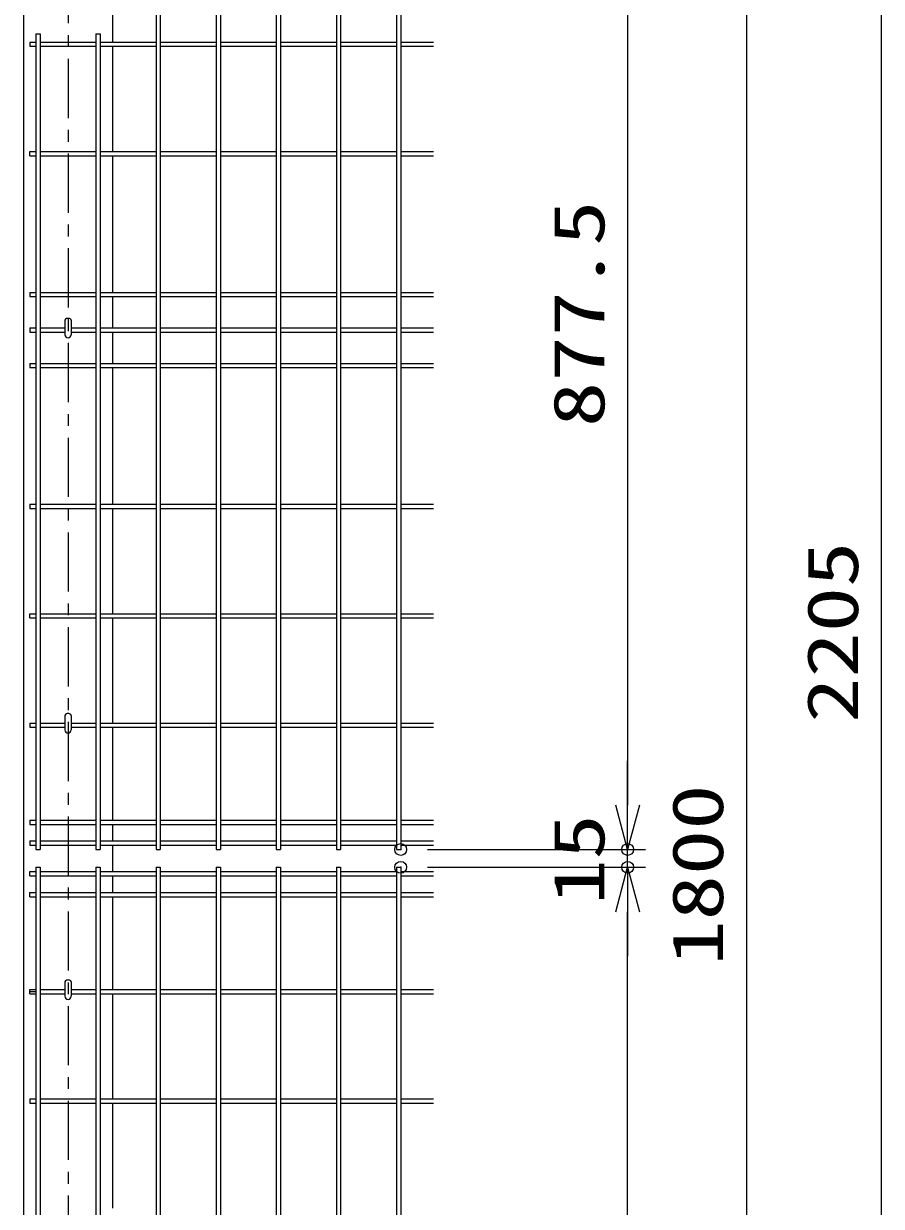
# Model space of a CAD drawing. Units: millimetres, scale not verified. Extents: x -6301 to 6299, y -4454 to 4456.
# Drawn here: x 2542 to 3266, y -238 to 761 of the extents above; entities that cross this region are included whole.
import ezdxf
from ezdxf.enums import TextEntityAlignment as Align

# ---------------------------------------------------------------- set-up
doc = ezdxf.new("R2010")
doc.units = ezdxf.units.MM
doc.header["$LTSCALE"] = 20
doc.header["$PDMODE"] = 32
doc.header["$PDSIZE"] = 10
doc.linetypes.add('USER2', pattern=[4, 2.5, -0.5, 0.5, -0.5])
doc.layers.add('0-3_0', color=7, linetype='Continuous', lineweight=25)
doc.layers.add('0-E_LAYER05', color=3, linetype='Continuous', lineweight=25)
doc.layers.add('0-4_DEFPOINTS', color=7, linetype='Continuous')
doc.styles.add('ＭＳ ゴシック', font='')
doc.styles.get('ＭＳ ゴシック').set_extended_font_data('MS Gothic')

# ---------------------------------------------------------------- blocks, each defined once
blk = doc.blocks.new('_Open30')
at = {"layer": '0-3_0', "color": 2}
blk.add_line((0, 0), (-20, 0), dxfattribs=at)
blk.add_lwpolyline([(-20, 5.36), (0, 0), (-20, -5.36)], dxfattribs=at)

msp = doc.modelspace()

# ---------------------------------------------------------------- linework, layer by layer
at = {"layer": '0-3_0', "linetype": 'USER2'}
msp.add_line((2579.11, 1371.04), (2579.11, -1159.24), dxfattribs=at)
at = {"layer": '0-3_0', "color": 2}
for p, q in [((3266.13, -821.74), (3266.13, 1307.97)), ((3051.82, 903.26), (3051.82, 100.76)), ((3152.11, 903.26), (3152.11, -821.74)), ((3051.82, 100.76), (3051.82, 138.26)), ((3051.82, 48.26), (3051.82, 63.26)), ((3051.82, -791.74), (3051.82, 10.76)), ((3051.82, 10.76), (3051.82, -26.74))]:
    msp.add_line(p, q, dxfattribs=at)
at = {"layer": '0-3_0'}
for p, q in [((2616.61, 833.96), (2616.61, 745.18)), ((2541.61, 769.26), (2541.61, -646.74)), ((2616.61, 741.58), (2616.61, 652.81)), ((2616.61, 649.21), (2616.61, 533.81)), ((2616.61, 530.21), (2616.61, 503.81)), ((2576.51, 510.28), (2576.51, 498.01)), ((2581.71, 510.28), (2581.71, 498.01)), ((2616.61, 500.21), (2616.61, 473.81)), ((2616.61, 470.21), (2616.61, 354.81)), ((2616.61, 351.21), (2616.61, 262.43)), ((2616.61, 258.83), (2616.61, 170.06)), ((2576.51, 176.53), (2576.51, 164.26)), ((2581.71, 176.53), (2581.71, 164.26)), ((2616.61, 166.46), (2616.61, 88.08)), ((2616.61, 84.48), (2616.61, 70.46)), ((2616.61, 66.86), (2616.61, 44.66)), ((2616.61, 41.06), (2616.61, 27.03)), ((2616.61, 23.43), (2616.61, -54.94)), ((2576.51, -48.47), (2576.51, -60.74)), ((2581.71, -48.47), (2581.71, -60.74)), ((2616.61, -58.54), (2616.61, -147.32)), ((2616.61, -150.92), (2616.61, -239.69))]:
    msp.add_line(p, q, dxfattribs=at)
at = {"layer": '0-3_0', "color": 1}
for p, q in [((2882.64, 63.26), (3066.82, 63.26)), ((2882.64, 63.26), (3066.82, 63.26)), ((2882.64, 48.26), (3066.82, 48.26)), ((2882.64, 48.26), (3066.82, 48.26))]:
    msp.add_line(p, q, dxfattribs=at)
at = {"layer": '0-3_0'}
for centre in [(2579.11, 498.01), (2579.11, 164.26), (2579.11, -60.74)]:
    msp.add_arc(centre, 2.6, 180, 0, dxfattribs=at)
for centre in [(2579.11, 510.28), (2579.11, 176.53), (2579.11, -48.47)]:
    msp.add_ellipse(centre, major_axis=(2.6, 0), ratio=0.601815, start_param=0, end_param=3.141593, dxfattribs=at)
at = {"layer": '0-4_DEFPOINTS'}
for p in [(2860.14, 63.26), (3051.82, 63.26), (3051.82, 63.26), (2860.14, 48.26), (3051.82, 48.26)]:
    msp.add_point(p, dxfattribs=at)
at = {"layer": '0-E_LAYER05', "color": 4}
for p, q in [((2653.47, 940.76), (2653.47, 63.26)), ((2657.07, 940.76), (2657.07, 63.26)), ((2704.24, 940.76), (2704.24, 63.26)), ((2707.84, 940.76), (2707.84, 63.26)), ((2755.01, 940.76), (2755.01, 63.26)), ((2758.61, 940.76), (2758.61, 63.26)), ((2805.78, 940.76), (2805.78, 63.26)), ((2809.38, 940.76), (2809.38, 63.26)), ((2856.54, 940.76), (2856.54, 63.26)), ((2860.14, 940.76), (2860.14, 63.26)), ((2551.93, 752.18), (2551.93, 63.26)), ((2551.93, 752.18), (2555.53, 752.18)), ((2555.53, 752.18), (2555.53, 63.26)), ((2602.7, 752.18), (2602.7, 63.26)), ((2602.7, 752.18), (2606.3, 752.18)), ((2602.7, 752.18), (2606.3, 752.18)), ((2606.3, 752.18), (2606.3, 63.26)), ((2546.73, 745.18), (2546.73, 741.58)), ((2546.73, 745.18), (2551.93, 745.18)), ((2546.73, 741.58), (2551.93, 741.58)), ((2555.53, 745.18), (2602.7, 745.18)), ((2555.53, 741.58), (2602.7, 741.58)), ((2606.3, 745.18), (2653.47, 745.18)), ((2606.3, 741.58), (2653.47, 741.58)), ((2657.07, 745.18), (2704.24, 745.18)), ((2657.07, 741.58), (2704.24, 741.58)), ((2707.84, 745.18), (2755.01, 745.18)), ((2707.84, 741.58), (2755.01, 741.58)), ((2758.61, 745.18), (2805.78, 745.18)), ((2758.61, 741.58), (2805.78, 741.58)), ((2809.38, 745.18), (2856.54, 745.18)), ((2809.38, 741.58), (2856.54, 741.58)), ((2860.14, 745.18), (2887.81, 745.18)), ((2860.14, 741.58), (2887.81, 741.58)), ((2546.73, 652.81), (2551.93, 652.81)), ((2546.73, 649.21), (2546.73, 652.81)), ((2555.53, 652.81), (2602.7, 652.81)), ((2606.3, 652.81), (2653.47, 652.81)), ((2657.07, 652.81), (2704.24, 652.81)), ((2707.84, 652.81), (2755.01, 652.81)), ((2758.61, 652.81), (2805.78, 652.81)), ((2809.38, 652.81), (2856.54, 652.81)), ((2860.14, 652.81), (2887.81, 652.81)), ((2546.73, 649.21), (2551.93, 649.21)), ((2555.53, 649.21), (2602.7, 649.21)), ((2606.3, 649.21), (2653.47, 649.21)), ((2657.07, 649.21), (2704.24, 649.21)), ((2707.84, 649.21), (2755.01, 649.21)), ((2758.61, 649.21), (2805.78, 649.21)), ((2809.38, 649.21), (2856.54, 649.21)), ((2860.14, 649.21), (2887.81, 649.21)), ((2546.73, 533.81), (2551.93, 533.81)), ((2555.53, 533.81), (2602.7, 533.81)), ((2555.53, 530.21), (2602.7, 530.21)), ((2606.3, 533.81), (2653.47, 533.81)), ((2606.3, 530.21), (2653.47, 530.21)), ((2657.07, 533.81), (2704.24, 533.81)), ((2657.07, 530.21), (2704.24, 530.21)), ((2707.84, 533.81), (2755.01, 533.81)), ((2707.84, 530.21), (2755.01, 530.21)), ((2758.61, 533.81), (2805.78, 533.81)), ((2758.61, 530.21), (2805.78, 530.21)), ((2809.38, 533.81), (2856.54, 533.81)), ((2809.38, 530.21), (2856.54, 530.21)), ((2860.14, 533.81), (2887.81, 533.81)), ((2860.14, 530.21), (2887.81, 530.21)), ((2546.73, 503.81), (2546.73, 500.21)), ((2546.73, 503.81), (2551.93, 503.81)), ((2546.73, 500.21), (2551.93, 500.21)), ((2555.53, 503.81), (2576.51, 503.81)), ((2555.53, 500.21), (2576.51, 500.21)), ((2581.71, 503.81), (2602.7, 503.81)), ((2581.71, 500.21), (2602.7, 500.21)), ((2606.3, 503.81), (2653.47, 503.81)), ((2606.3, 500.21), (2653.47, 500.21)), ((2657.07, 503.81), (2704.24, 503.81)), ((2657.07, 500.21), (2704.24, 500.21)), ((2707.84, 503.81), (2755.01, 503.81)), ((2707.84, 500.21), (2755.01, 500.21)), ((2758.61, 503.81), (2805.78, 503.81)), ((2758.61, 500.21), (2805.78, 500.21)), ((2809.38, 503.81), (2856.54, 503.81)), ((2809.38, 500.21), (2856.54, 500.21)), ((2860.14, 503.81), (2887.81, 503.81)), ((2860.14, 500.21), (2887.81, 500.21)), ((2546.73, 473.81), (2546.73, 470.21)), ((2546.73, 473.81), (2551.93, 473.81)), ((2546.73, 470.21), (2551.93, 470.21)), ((2555.53, 473.81), (2602.7, 473.81)), ((2555.53, 470.21), (2602.7, 470.21)), ((2606.3, 473.81), (2653.47, 473.81)), ((2606.3, 470.21), (2653.47, 470.21)), ((2657.07, 473.81), (2704.24, 473.81)), ((2657.07, 470.21), (2704.24, 470.21)), ((2707.84, 473.81), (2755.01, 473.81)), ((2707.84, 470.21), (2755.01, 470.21)), ((2758.61, 473.81), (2805.78, 473.81)), ((2758.61, 470.21), (2805.78, 470.21)), ((2809.38, 473.81), (2856.54, 473.81)), ((2809.38, 470.21), (2856.54, 470.21)), ((2860.14, 473.81), (2887.81, 473.81)), ((2860.14, 470.21), (2887.81, 470.21)), ((2546.73, 354.81), (2546.73, 351.21)), ((2546.73, 354.81), (2551.93, 354.81)), ((2546.73, 351.21), (2551.93, 351.21)), ((2555.53, 354.81), (2602.7, 354.81)), ((2555.53, 351.21), (2602.7, 351.21)), ((2606.3, 354.81), (2653.47, 354.81)), ((2606.3, 351.21), (2653.47, 351.21)), ((2657.07, 354.81), (2704.24, 354.81)), ((2657.07, 351.21), (2704.24, 351.21)), ((2707.84, 354.81), (2755.01, 354.81)), ((2707.84, 351.21), (2755.01, 351.21)), ((2758.61, 354.81), (2805.78, 354.81)), ((2758.61, 351.21), (2805.78, 351.21)), ((2809.38, 354.81), (2856.54, 354.81)), ((2809.38, 351.21), (2856.54, 351.21)), ((2860.14, 354.81), (2887.81, 354.81)), ((2860.14, 351.21), (2887.81, 351.21)), ((2546.73, 262.43), (2551.93, 262.43)), ((2546.73, 258.83), (2546.73, 262.43)), ((2555.53, 262.43), (2602.7, 262.43)), ((2606.3, 262.43), (2653.47, 262.43)), ((2657.07, 262.43), (2704.24, 262.43)), ((2707.84, 262.43), (2755.01, 262.43)), ((2758.61, 262.43), (2805.78, 262.43)), ((2809.38, 262.43), (2856.54, 262.43)), ((2860.14, 262.43), (2887.81, 262.43)), ((2546.73, 258.83), (2551.93, 258.83)), ((2555.53, 258.83), (2602.7, 258.83)), ((2606.3, 258.83), (2653.47, 258.83)), ((2657.07, 258.83), (2704.24, 258.83)), ((2707.84, 258.83), (2755.01, 258.83)), ((2758.61, 258.83), (2805.78, 258.83)), ((2809.38, 258.83), (2856.54, 258.83)), ((2860.14, 258.83), (2887.81, 258.83)), ((2546.73, 170.06), (2551.93, 170.06)), ((2546.73, 170.06), (2546.73, 166.46)), ((2555.53, 170.06), (2576.51, 170.06)), ((2581.71, 170.06), (2602.7, 170.06)), ((2606.3, 170.06), (2653.47, 170.06)), ((2657.07, 170.06), (2704.24, 170.06)), ((2707.84, 170.06), (2755.01, 170.06)), ((2758.61, 170.06), (2805.78, 170.06)), ((2809.38, 170.06), (2856.54, 170.06)), ((2860.14, 170.06), (2887.81, 170.06)), ((2546.73, 166.46), (2551.93, 166.46)), ((2555.53, 166.46), (2576.51, 166.46)), ((2581.71, 166.46), (2602.7, 166.46)), ((2606.3, 166.46), (2653.47, 166.46)), ((2657.07, 166.46), (2704.24, 166.46)), ((2707.84, 166.46), (2755.01, 166.46)), ((2758.61, 166.46), (2805.78, 166.46)), ((2809.38, 166.46), (2856.54, 166.46)), ((2860.14, 166.46), (2887.81, 166.46)), ((2546.73, 88.08), (2551.93, 88.08)), ((2546.73, 88.08), (2546.73, 84.48)), ((2546.73, 84.48), (2551.93, 84.48)), ((2555.53, 88.08), (2602.7, 88.08)), ((2555.53, 84.48), (2602.7, 84.48)), ((2606.3, 88.08), (2653.47, 88.08)), ((2606.3, 84.48), (2653.47, 84.48)), ((2657.07, 88.08), (2704.24, 88.08)), ((2657.07, 84.48), (2704.24, 84.48)), ((2707.84, 88.08), (2755.01, 88.08)), ((2707.84, 84.48), (2755.01, 84.48)), ((2758.61, 88.08), (2805.78, 88.08)), ((2758.61, 84.48), (2805.78, 84.48)), ((2809.38, 88.08), (2856.54, 88.08)), ((2809.38, 84.48), (2856.54, 84.48)), ((2860.14, 88.08), (2887.81, 88.08)), ((2860.14, 84.48), (2887.81, 84.48)), ((2546.73, 70.46), (2551.93, 70.46)), ((2546.73, 70.46), (2546.73, 66.86)), ((2555.53, 70.46), (2602.7, 70.46)), ((2606.3, 70.46), (2653.47, 70.46)), ((2657.07, 70.46), (2704.24, 70.46)), ((2707.84, 70.46), (2755.01, 70.46)), ((2758.61, 70.46), (2805.78, 70.46)), ((2809.38, 70.46), (2856.54, 70.46)), ((2860.14, 70.46), (2887.81, 70.46)), ((2546.73, 66.86), (2551.93, 66.86)), ((2551.93, 63.26), (2555.53, 63.26)), ((2555.53, 66.86), (2602.7, 66.86)), ((2602.7, 63.26), (2606.3, 63.26)), ((2602.7, 63.26), (2606.3, 63.26)), ((2606.3, 66.86), (2653.47, 66.86)), ((2653.47, 63.26), (2657.07, 63.26)), ((2657.07, 66.86), (2704.24, 66.86)), ((2704.24, 63.26), (2707.84, 63.26)), ((2707.84, 66.86), (2755.01, 66.86)), ((2755.01, 63.26), (2758.61, 63.26)), ((2758.61, 66.86), (2805.78, 66.86)), ((2805.78, 63.26), (2809.38, 63.26)), ((2809.38, 66.86), (2856.54, 66.86)), ((2856.54, 63.26), (2860.14, 63.26)), ((2860.14, 66.86), (2887.81, 66.86)), ((2546.73, 44.66), (2551.93, 44.66)), ((2546.73, 41.06), (2546.73, 44.66)), ((2546.73, 41.06), (2551.93, 41.06)), ((2551.93, 48.26), (2551.93, -640.67)), ((2551.93, 48.26), (2555.53, 48.26)), ((2555.53, 48.26), (2555.53, -640.67)), ((2555.53, 44.66), (2602.7, 44.66)), ((2555.53, 41.06), (2602.7, 41.06)), ((2602.7, 48.26), (2602.7, -640.67)), ((2602.7, 48.26), (2606.3, 48.26)), ((2602.7, 48.26), (2606.3, 48.26)), ((2606.3, 48.26), (2606.3, -640.67)), ((2606.3, 44.66), (2653.47, 44.66)), ((2606.3, 41.06), (2653.47, 41.06)), ((2653.47, 48.26), (2653.47, -829.24)), ((2653.47, 48.26), (2657.07, 48.26)), ((2657.07, 48.26), (2657.07, -829.24)), ((2657.07, 44.66), (2704.24, 44.66)), ((2657.07, 41.06), (2704.24, 41.06)), ((2704.24, 48.26), (2704.24, -829.24)), ((2704.24, 48.26), (2707.84, 48.26)), ((2707.84, 48.26), (2707.84, -829.24)), ((2707.84, 44.66), (2755.01, 44.66)), ((2707.84, 41.06), (2755.01, 41.06)), ((2755.01, 48.26), (2755.01, -829.24)), ((2755.01, 48.26), (2758.61, 48.26)), ((2758.61, 48.26), (2758.61, -829.24)), ((2758.61, 44.66), (2805.78, 44.66)), ((2758.61, 41.06), (2805.78, 41.06)), ((2805.78, 48.26), (2805.78, -829.24)), ((2805.78, 48.26), (2809.38, 48.26)), ((2809.38, 48.26), (2809.38, -829.24)), ((2809.38, 44.66), (2856.54, 44.66)), ((2809.38, 41.06), (2856.54, 41.06)), ((2856.54, 48.26), (2856.54, -829.24)), ((2856.54, 48.26), (2860.14, 48.26)), ((2860.14, 48.26), (2860.14, -829.24)), ((2860.14, 44.66), (2887.81, 44.66)), ((2860.14, 41.06), (2887.81, 41.06)), ((2546.73, 23.43), (2551.93, 23.43)), ((2555.53, 27.03), (2602.7, 27.03)), ((2555.53, 23.43), (2602.7, 23.43)), ((2606.3, 27.03), (2653.47, 27.03)), ((2606.3, 23.43), (2653.47, 23.43)), ((2657.07, 27.03), (2704.24, 27.03)), ((2657.07, 23.43), (2704.24, 23.43)), ((2707.84, 27.03), (2755.01, 27.03)), ((2707.84, 23.43), (2755.01, 23.43)), ((2758.61, 27.03), (2805.78, 27.03)), ((2758.61, 23.43), (2805.78, 23.43)), ((2809.38, 27.03), (2856.54, 27.03)), ((2809.38, 23.43), (2856.54, 23.43)), ((2860.14, 27.03), (2887.81, 27.03)), ((2860.14, 23.43), (2887.81, 23.43)), ((2546.73, -54.94), (2551.93, -54.94)), ((2546.73, -58.54), (2546.73, -54.94)), ((2546.73, -56.74), (2551.93, -56.74)), ((2546.73, -58.54), (2551.93, -58.54)), ((2555.53, -54.94), (2576.51, -54.94)), ((2555.53, -58.54), (2576.51, -58.54)), ((2581.71, -54.94), (2602.7, -54.94)), ((2581.71, -58.54), (2602.7, -58.54)), ((2606.3, -54.94), (2653.47, -54.94)), ((2606.3, -58.54), (2653.47, -58.54)), ((2657.07, -54.94), (2704.24, -54.94)), ((2657.07, -58.54), (2704.24, -58.54)), ((2707.84, -54.94), (2755.01, -54.94)), ((2707.84, -58.54), (2755.01, -58.54)), ((2758.61, -54.94), (2805.78, -54.94)), ((2758.61, -58.54), (2805.78, -58.54)), ((2809.38, -54.94), (2856.54, -54.94)), ((2809.38, -58.54), (2856.54, -58.54)), ((2860.14, -54.94), (2887.81, -54.94)), ((2860.14, -58.54), (2887.81, -58.54)), ((2546.73, -147.32), (2546.73, -150.92)), ((2546.73, -147.32), (2551.93, -147.32)), ((2555.53, -147.32), (2602.7, -147.32)), ((2606.3, -147.32), (2653.47, -147.32)), ((2657.07, -147.32), (2704.24, -147.32)), ((2707.84, -147.32), (2755.01, -147.32)), ((2758.61, -147.32), (2805.78, -147.32)), ((2809.38, -147.32), (2856.54, -147.32)), ((2860.14, -147.32), (2887.81, -147.32)), ((2546.73, -150.92), (2551.93, -150.92)), ((2555.53, -150.92), (2602.7, -150.92)), ((2606.3, -150.92), (2653.47, -150.92)), ((2657.07, -150.92), (2704.24, -150.92)), ((2707.84, -150.92), (2755.01, -150.92)), ((2758.61, -150.92), (2805.78, -150.92)), ((2809.38, -150.92), (2856.54, -150.92)), ((2860.14, -150.92), (2887.81, -150.92))]:
    msp.add_line(p, q, dxfattribs=at)
for points in [[(2546.73, 533.81), (2546.73, 530.21), (2551.93, 530.21)], [(2546.73, 23.43), (2546.73, 27.03), (2551.93, 27.03)]]:
    msp.add_lwpolyline(points, dxfattribs=at)

# ---------------------------------------------------------------- block references
at = {"layer": '0-3_0', "xscale": 1.875, "yscale": 1.875}
for p, rotation in [((3051.82, 63.26), 270), ((3051.82, 63.26), 270), ((3051.82, 48.26), 90), ((3051.82, 48.26), 90)]:
    msp.add_blockref('_Open30', p, dxfattribs=dict(at, rotation=rotation))

# ---------------------------------------------------------------- texts
at = {"layer": '0-3_0', "color": 3, "style": 'ＭＳ ゴシック', "width": 1.3}
for s, p in [('877.5', (3045.15, 420.04)), ('2205', (3259.46, 170.25)), ('1800', (3145.43, -34.83)), ('15', (3045.15, 16.59))]:
    msp.add_text(s, height=43.26, rotation=90, dxfattribs=at).set_placement(p, align=Align.BOTTOM_LEFT)

doc.saveas('drawing.dxf')
